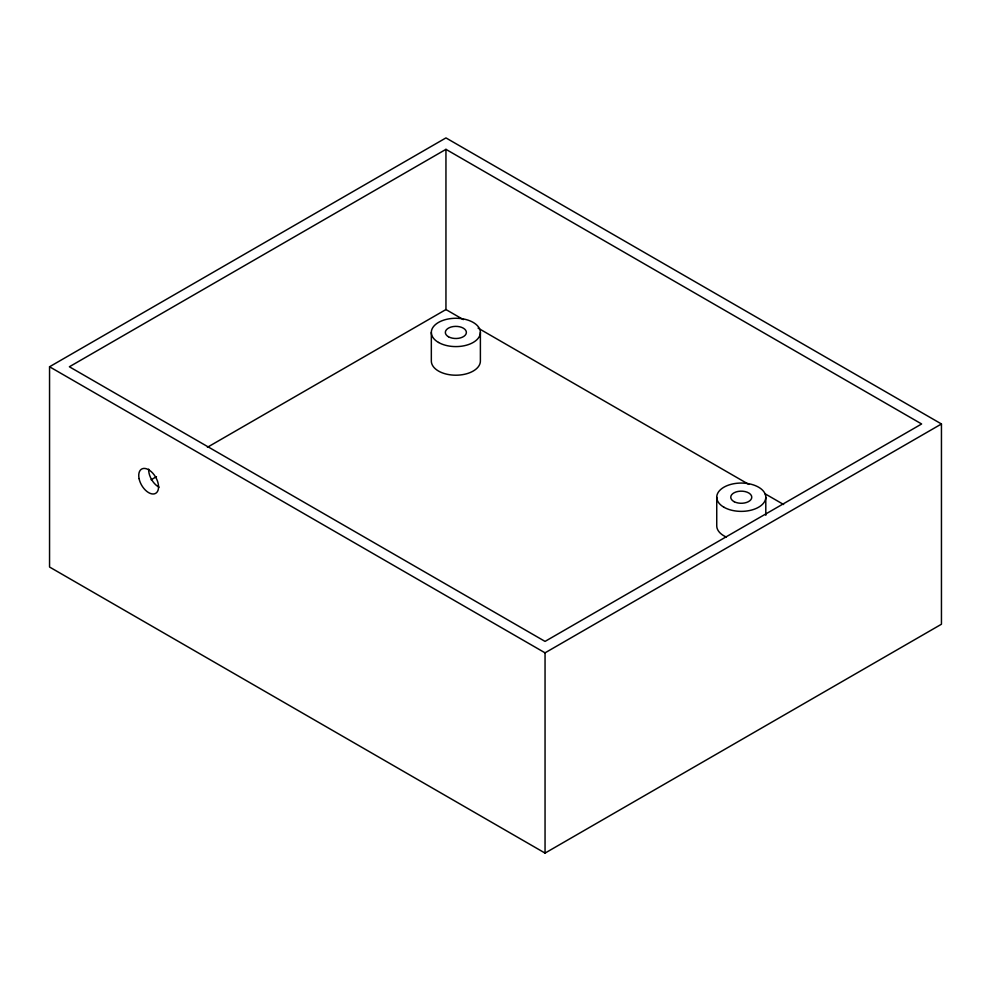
<?xml version="1.0" encoding="UTF-8"?>
<svg xmlns="http://www.w3.org/2000/svg" width="991" height="991" viewBox="0 0 991 991"><rect width="100%" height="100%" fill="white"/><g stroke="black" fill="none" stroke-linecap="round" stroke-linejoin="round"><path stroke-width="1.49" d="M49.55 366.769L445.95 137.91L941.45 423.975L941.45 624.231L545.05 853.09L49.55 567.025L49.55 366.769L545.05 652.834L941.45 423.975M445.95 149.344L69.37 366.769L545.05 641.4L921.63 423.975L445.95 149.344L445.95 309.551L207.404 447.275M151.115 479.768L156.479 476.671M445.95 309.551L463.367 319.61M478.108 328.12L748.775 484.388M764.854 493.667L783.621 504.506M765.795 497.222L765.795 515.283M716.741 497.222L716.741 525.825A24.527 14.159 0 0 0 726.341 537.06M545.05 652.834L545.05 853.09M480.387 332.443L480.387 361.046A24.527 14.159 0 0 1 455.86 375.205A24.527 14.159 0 0 1 431.333 361.046L431.333 332.443M159.068 487.188A14.01 8.089 60 0 1 148.662 469.139M139.074 478.616A14.01 8.089 60 0 0 155.649 493.345A14.01 8.089 60 0 0 151.227 471.642A14.01 8.089 60 0 0 139.074 478.616M723.925 507.231A24.527 14.159 0 0 0 764.953 500.876A24.527 14.159 0 0 0 734.926 483.534A24.527 14.159 0 0 0 723.925 507.231M734.244 501.731A10.517 6.07 0 0 0 751.55 498.461A10.517 6.07 0 0 0 737.998 491.449A10.517 6.07 0 0 0 734.244 501.731M438.517 342.452A24.527 14.159 0 0 0 479.545 336.098A24.527 14.159 0 0 0 449.518 318.755A24.527 14.159 0 0 0 438.517 342.452M448.428 336.729A10.517 6.07 0 0 0 466.018 334.004A10.517 6.07 0 0 0 453.135 326.572A10.517 6.07 0 0 0 448.428 336.729"/></g></svg>
